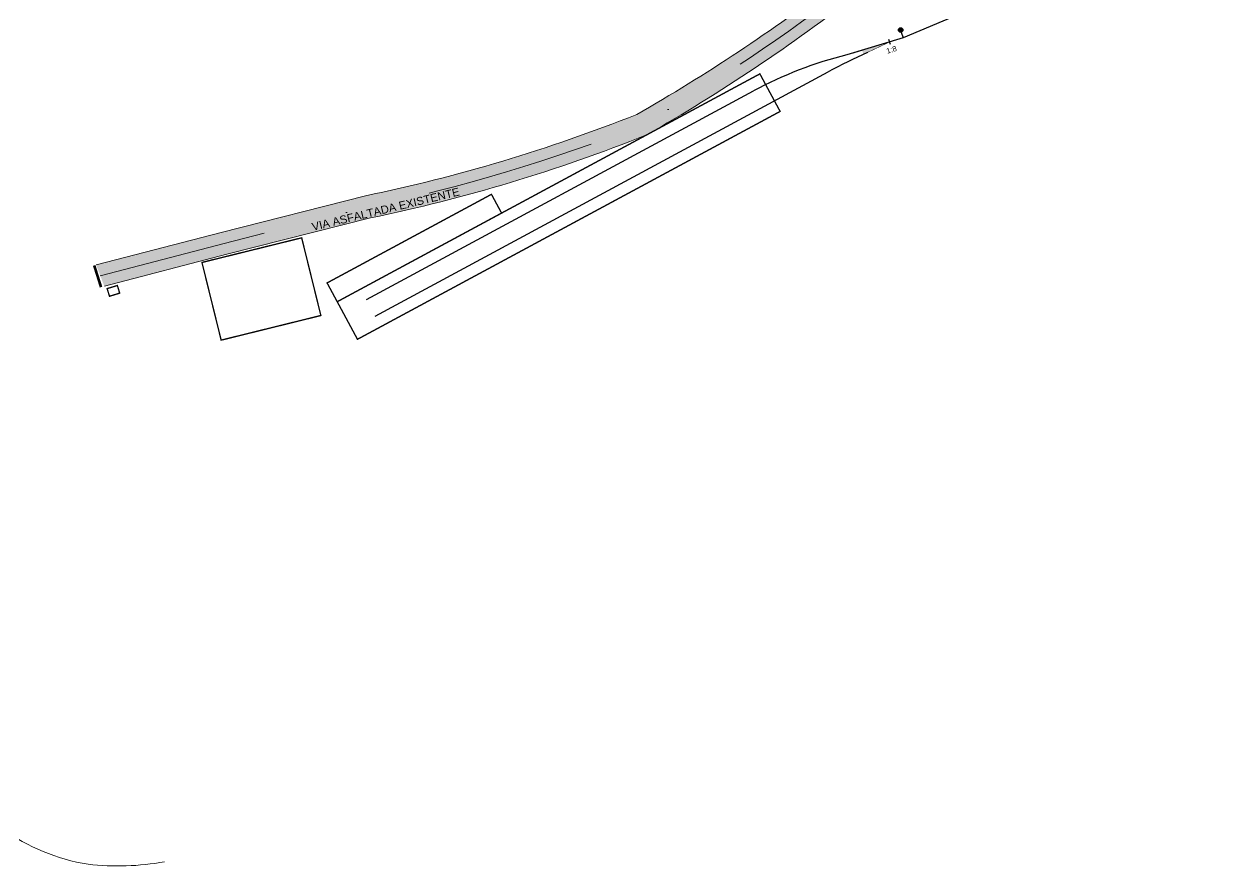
# Model space of a CAD drawing. Header units: metres. Extents: x 286532 to 329498, y 7396783 to 7466136.
# Drawn here: x 324709.2 to 325159.8, y 7397562.7 to 7397878.3 of the extents above; entities that cross this region are included whole.
import ezdxf
from ezdxf.enums import TextEntityAlignment as Align

# ---------------------------------------------------------------- set-up
doc = ezdxf.new("R2010")
doc.units = ezdxf.units.M
doc.header["$LTSCALE"] = 10
doc.linetypes.add('DASHDOT', pattern=[25.4, 12.7, -6.35, 0, -6.35])
doc.linetypes.add('DASHED', pattern=[0.75, 0.5, -0.25])
doc.layers.get('0').update_dxf_attribs({"color": 255})
for name, color, linetype, lineweight in [('160_P_SIMP_ASF_TXT', 2, 'Continuous', 18), ('_AUX-PLATAFORMA EXISTENTE', 252, 'Continuous', 25), ('U-HZ-EIXO PATIO', 200, 'PATIO_LINE', 30), ('VIÁRIO - NOVO', 2, 'Continuous', 18)]:
    doc.layers.add(name, color=color, linetype=linetype, lineweight=lineweight)
for name, color, linetype in [('_EDIFICACOES_PATIO_LAPA', 30, 'Continuous'), ('F-HZ-SISTEMA_VIARIO', 3, 'Continuous'), ('U-HZ-AMV', 3, 'Continuous')]:
    doc.layers.add(name, color=color, linetype=linetype)
doc.layers.add('ÁREA - CPTM PROPOSTO', color=40, linetype='Continuous', true_color=0xffbf00)
doc.styles.add('ARIAL', font='arial.ttf')
doc.styles.add('Normal', font='arial.ttf')
doc.styles.get("Standard").update_dxf_attribs({"font": 'arial.ttf'})
doc.linetypes.add('PATIO_LINE', pattern='A,3.5,-0.25,["PATIO",Standard,S=0.175,R=0,X=-0.05,Y=-0.1],-0.9', length=4.65)

# ---------------------------------------------------------------- blocks, each defined once
blk = doc.blocks.new('AMV 1_8 - METADE')
at = {"layer": 'U-HZ-AMV'}
h = blk.add_hatch(color=250, dxfattribs=at)
h.dxf.hatch_style = 1
h.paths.add_polyline_path([(10.74000000001979, 1.534285713922665), (2.91038304567337e-11, 4.157563182616286e-12), (10.74000000001979, 4.157563182616286e-12)])
at = {"layer": 'U-HZ-AMV', "ltscale": 5}
blk.add_hatch(color=256, dxfattribs=at).paths.add_polyline_path([(-4.456666666927049, -3.066243269476607, 1), (-6.123333332972834, -3.066243269476607, 1)])
for p, q in [((-5.289999999949941, -2.232909936453715), (-5.289999999949941, 4.157563182616286e-12)), ((2.91038304567337e-11, 1.000000000004158), (-2.91038304567337e-11, -0.9999999999958424))]:
    blk.add_line(p, q, dxfattribs=at)
at = {"layer": 'U-HZ-AMV', "ltscale": 5, "const_width": 0.2, "flags": 128}
blk.add_lwpolyline([(-5.289999999949941, 4.157563182616286e-12), (14.70000000004075, 4.157563182616286e-12)], dxfattribs=at)
at = {"layer": 'U-HZ-AMV', "const_width": 0.2, "flags": 128}
blk.add_lwpolyline([(2.91038304567337e-11, 4.157563182616286e-12), (14.70000000004075, 2.099999999631629)], dxfattribs=at)
at = {"layer": 'U-HZ-AMV', "ltscale": 5}
blk.add_circle((-5.289999999949941, -3.066243269476607), 0.8333333330228923, dxfattribs=at)
at = {"layer": 'U-HZ-AMV', "style": 'ARIAL'}
blk.add_attdef('1:8', text='', height=2, dxfattribs=at).set_placement((1.818989403545856e-12, 3), align=Align.MIDDLE_CENTER)
blk = doc.blocks.new('Pátio Lapa')
at = {"layer": 'F-HZ-SISTEMA_VIARIO', "lineweight": 0}
h = blk.add_hatch(color=252, dxfattribs=at)
h.dxf.hatch_style = 1
edge = h.paths.add_edge_path()
edge.add_arc((324457.9441272707, 7396866.055384298), 155.0000000679479, 79.60629107965308, 87.23670955084249)
edge.add_line((324465.4166497141, 7397020.875155094), (324465.2375432909, 7397011.960263791))
edge.add_arc((324458.0776640535, 7396865.134734219), 147.0000000159216, 87.20820927492586, 89.3038497010911)
edge.add_line((324459.8636869856, 7397012.12388391), (324424.1867106775, 7397012.557384601))
edge.add_arc((324405.7531312553, 7397029.173976679), 24.81749347976912, 280.2568170358371, 317.9675347038466, ccw=False)
edge.add_arc((324433.9773453333, 7396879.945898251), 127.0571510323464, 100.7986501748729, 125.5790934623531)
edge.add_line((324360.0521607855, 7396983.283145737), (324339.7411801941, 7396968.498558825))
edge.add_arc((323930.22266578, 7397504.167969838), 674.2752639262613, 299.7738279568308, 307.3978617941865, ccw=False)
edge.add_arc((324038.825052185, 7397488.795265674), 613.1533519468362, 281.7199605201988, 291.65134067042084, ccw=False)
edge.add_line((324163.3739247347, 7396888.424870542), (324109.3421776323, 7396874.728186431))
edge.add_line((324109.3421776323, 7396874.728186431), (324062.4304156386, 7396862.503179974))
edge.add_line((324062.4304156386, 7396862.503179974), (324065.4988654692, 7396854.518927242))
edge.add_line((324065.4988654692, 7396854.518927242), (324111.4582553477, 7396866.49574956))
edge.add_line((324111.4582553477, 7396866.49574956), (324165.2830677571, 7396880.13997712))
edge.add_arc((324038.8250521806, 7397488.795265674), 621.6533519478996, 281.7371444693754, 291.7069795384807)
edge.add_arc((323930.2226657859, 7397504.167969842), 682.7752639268699, 299.7232012737037, 307.7690971189739)
edge.add_line((324348.4093980566, 7396964.44404228), (324373.4432148834, 7396981.938500427))
edge.add_arc((324434.4108146527, 7396878.414715061), 120.1425085391602, 100.64583743571723, 120.4948348324319, ccw=False)
edge.add_arc((324405.7531312573, 7397029.173976675), 33.31749347480739, 281.1849879226502, 305.1285620326259)
edge.add_line((324424.9244511114, 7397001.924832349), (324447.1429189863, 7397005.277933587))
edge.add_line((324447.1429189863, 7397005.277933587), (324459.7786382968, 7397005.124400591))
edge.add_arc((324458.0776640704, 7396865.134734291), 139.9999999440552, 79.53755406335563, 89.30384969851963, ccw=False)
edge.add_line((324483.5004068292, 7397002.807114), (324485.9078552171, 7397018.512033679))
at = {"color": 6, "linetype": 'Continuous', "lineweight": -3}
blk.add_line((324364.9413244182, 7396947.671596805), (324343.8894668311, 7396941.280776097), dxfattribs=at)
at = {"layer": '_EDIFICACOES_PATIO_LAPA', "color": 152, "linetype": 'DASHED', "ltscale": 10, "true_color": 0x2776bb, "const_width": 0.5}
blk.add_lwpolyline([(324311.2289399317, 7396934.144672726), (324318.8219813785, 7396920.061146121), (324160.3823070861, 7396834.639429855), (324152.7892656399, 7396848.722956459), (324311.2289399321, 7396934.144672726)], dxfattribs=at)
at = {"layer": '_EDIFICACOES_PATIO_LAPA', "color": 152, "linetype": 'DASHED', "ltscale": 10, "true_color": 0x2776bb}
for points, const_width in [([(324210.6081738082, 7396888.984276087), (324214.400376169, 7396881.953298168), (324152.7892656399, 7396848.722956459), (324148.9927449168, 7396855.764719761), (324210.6081738087, 7396888.984276087)], 0.5), ([(324102.0867086233, 7396863.444230122), (324139.4630825674, 7396872.677684002), (324146.6579816919, 7396843.553236771), (324109.2816077534, 7396834.319782891)], 0.4999999999999999), ([(324071.2406891365, 7396851.928163551), (324070.3715080064, 7396854.799491494), (324066.543070747, 7396853.640583318), (324067.4122518799, 7396850.769255374)], 0.4999999999999999)]:
    blk.add_lwpolyline(points, close=True, dxfattribs=dict(at, const_width=const_width))
at = {"layer": 'F-HZ-SISTEMA_VIARIO', "color": 2, "linetype": 'DASHDOT', "lineweight": 0, "ltscale": 0.5, "flags": 128}
blk.add_lwpolyline([(324063.9826902587, 7396858.464087415), (324110.412664006, 7396870.563541897), (324164.3395720099, 7396884.233650002, 0.04344663421993188), (324266.9229005268, 7396915.018293835, 0.03505080139645567), (324345.9186249375, 7396967.827351989), (324371.1700456326, 7396985.473878908, -0.08621459584485533), (324410.9823504413, 7397000.530096953)], format="xyb", dxfattribs=at)
at = {"layer": 'U-HZ-EIXO PATIO', "linetype": 'ByBlock', "lineweight": -3}
for p, q in [((324463.8206106964, 7396989.346835298), (324364.9413244182, 7396947.671596805)), ((324167.0489683062, 7396843.346072616), (324336.8551223504, 7396934.895952252)), ((324163.7270126739, 7396849.507615505), (324308.7956323457, 7396927.720414947))]:
    blk.add_line(p, q, dxfattribs=at)
for centre, radius, start, end in [((324379.9803959031, 7396795.687353036), 150, 103.9223211396435, 118.3310369266999), ((324437.9346827653, 7396747.170353291), 213.2087663281439, 113.8826222189722, 118.2999384644121)]:
    blk.add_arc(centre, radius, start, end, dxfattribs=at)
at = {"layer": 'VIÁRIO - NOVO'}
for points in [[(324088.0060161271, 7396638.734887674, -0.07128468204411796), (324059.3684778856, 7396637.813733922, -0.2356532170189765), (324004.8002146733, 7396677.145291194), (324003.2729941464, 7396680.048564784), (324001.9450851852, 7396683.193747434), (324001.0603096928, 7396685.28552815), (324000.3025129444, 7396687.396142079), (323986.3571777196, 7396725.308122407, -0.0183059609273119), (323986.0843143041, 7396726.143058126), (323954.049804876, 7396837.858345179), (323948.7407677843, 7396857.194183806), (323825.8311155276, 7397279.268772496)], [(324065.4988654692, 7396854.518927242), (324111.4582553477, 7396866.49574956), (324165.2830677571, 7396880.13997712, 0.04352907342183091), (324268.7497221878, 7396911.224892377, 0.03512127350701016), (324348.4093980566, 7396964.44404228), (324373.4432148834, 7396981.938500427, -0.08588106829592775), (324411.7737093326, 7396996.405324098)], [(324062.4304156386, 7396862.503179974), (324109.3421776323, 7396874.728186431), (324163.3739247347, 7396888.424870542, 0.0433609654834605), (324265.0526068788, 7396918.902182279, 0.03327839978244461), (324339.7411802161, 7396968.498558842)]]:
    blk.add_lwpolyline(points, format="xyb", dxfattribs=at)
at = {"layer": 'ÁREA - CPTM PROPOSTO', "lineweight": 5, "const_width": 1}
blk.add_lwpolyline([(324064.251211922, 7396854.193794013), (324061.6947956694, 7396862.311480526)], dxfattribs=at)
at = {"layer": 'U-HZ-AMV'}
ref = blk.add_blockref('AMV 1_8 - METADE', (324359.8636098762, 7396946.098571974), dxfattribs=dict(at, rotation=197.183256736367))
ref.add_attrib('1:8', '1:8', dxfattribs={"height": 1.999999999999999, "rotation": 17.18325672375769, "style": 'ARIAL'}).set_placement((324360.5688915294, 7396943.203637239), align=Align.MIDDLE_CENTER)
at = {"layer": '160_P_SIMP_ASF_TXT', "style": 'Normal', "oblique": 4.7538773e-09}
blk.add_text('VIA ASFALTADA EXISTENTE', height=3, rotation=13.60356518560682, dxfattribs=at).set_placement((324143.6870921071, 7396875.270097379))

msp = doc.modelspace()

# ---------------------------------------------------------------- block references
at = {"layer": '_AUX-PLATAFORMA EXISTENTE'}
msp.add_blockref('Pátio Lapa', (673.8537161716376, 925.5053424220532), dxfattribs=at)

doc.saveas('drawing.dxf')
